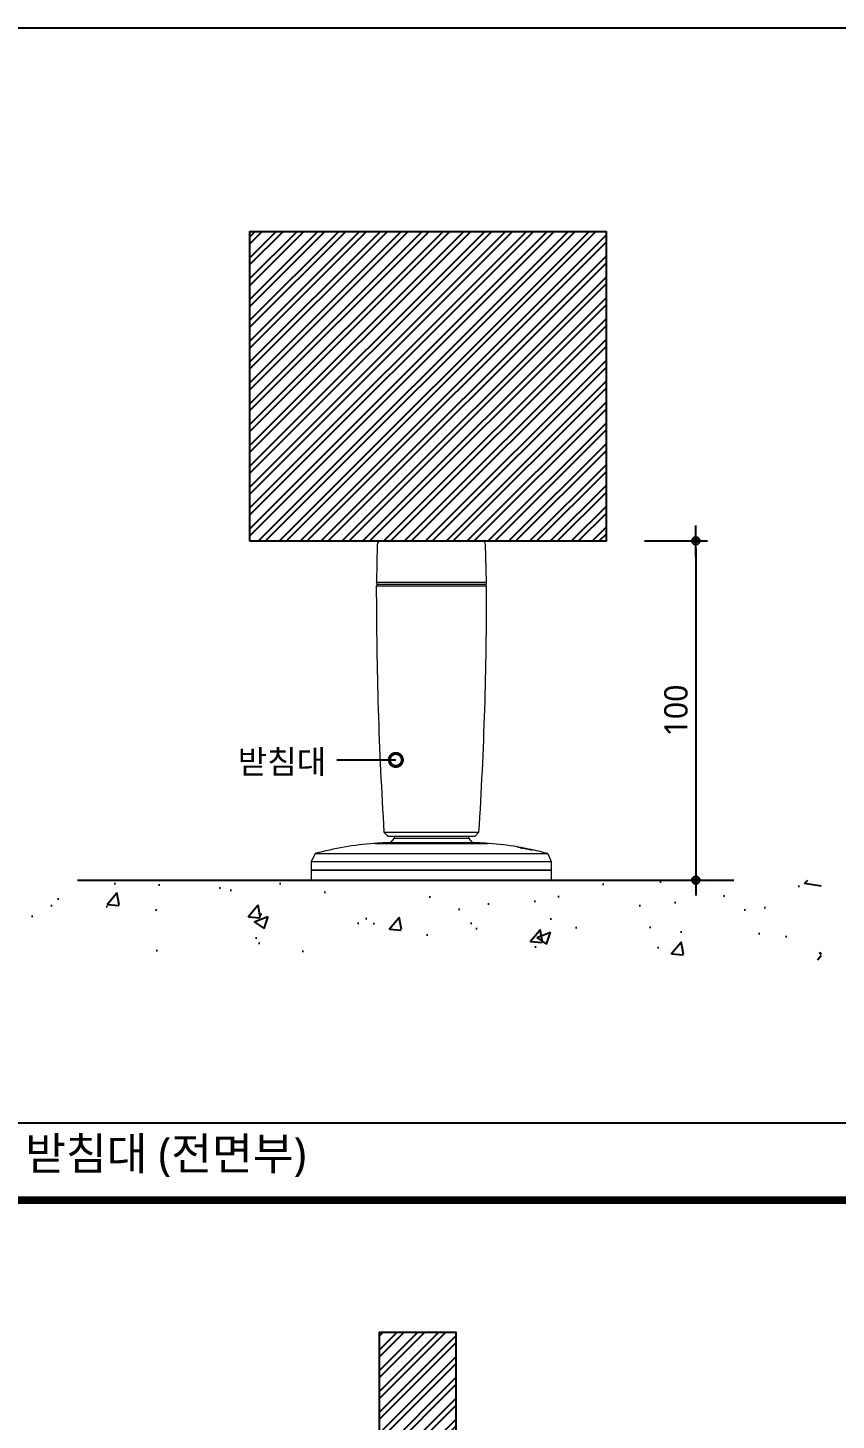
# Model space of a CAD drawing. Extents: x -256 to 8104, y -176 to 5714.
# Drawn here: x 4694 to 5738, y 3740 to 5538 of the extents above; entities that cross this region are included whole.
import ezdxf
from ezdxf.enums import TextEntityAlignment as Align

# ---------------------------------------------------------------- set-up
doc = ezdxf.new("R2010")
doc.units = 0
doc.header["$LTSCALE"] = 30
doc.layers.get('0').update_dxf_attribs({"linetype": 'CONTINUOUS'})
doc.layers.get('DEFPOINTS').update_dxf_attribs({"linetype": 'CONTINUOUS'})
for name, color, linetype in [('DIM', 7, 'CONTINUOUS'), ('FIN', 5, 'CONTINUOUS'), ('HAT', 8, 'CONTINUOUS'), ('TIT', 3, 'CONTINUOUS'), ('문자', 3, 'CONTINUOUS'), ('치수', 1, 'CONTINUOUS'), ('판넬', 2, 'CONTINUOUS'), ('해치', 8, 'CONTINUOUS')]:
    doc.layers.add(name, color=color, linetype=linetype)
doc.styles.add('돋움', font='malgun.ttf')
doc.dimstyles.new('10', dxfattribs={"dimscale": 10, "dimtxt": 3, "dimasz": 1, "dimexe": 1.5, "dimexo": 2, "dimgap": 1, "dimtad": 1, "dimdec": 0, "dimlunit": 6, "dimtxsty": '돋움', "dimblk": 'DIMDOT', "dimcen": -1, "dimdle": 1.5, "dimclrt": 3, "dimazin": 3, "dimtfac": 1, "dimtdec": 0, "dimtix": 1, "dimtmove": 2, "dimatfit": 3, "dimldrblk": 'DIMDOT', "dimarcsym": 0})

# ---------------------------------------------------------------- blocks, each defined once
blk = doc.blocks.new('DIMDOT')
at = {"linetype": 'Continuous'}
blk.add_line((-2, 0), (2, 0), dxfattribs=at)
for radius in [0.5, 0.25]:
    blk.add_circle((0, 0), radius, dxfattribs=at)
blk = doc.blocks.new('*D902')
at = {"layer": 'DEFPOINTS', "color": 0}
for p in [(130197.166207849, 3312.001660877848), (130140.4236408323, 2873.807621783055), (130283.3291013462, 2873.807621783055)]:
    blk.add_point(p, dxfattribs=at)
at = {"layer": 'DIM', "color": 0, "lineweight": -2, "ltscale": 10}
for p, q in [((130217.166207849, 3312.001660877848), (130298.3291013462, 3312.001660877848)), ((130283.3291013462, 3302.001660877848), (130283.3291013462, 2883.807621783055)), ((130160.4236408323, 2873.807621783055), (130298.3291013462, 2873.807621783055))]:
    blk.add_line(p, q, dxfattribs=at)
at = {"layer": 'DIM', "color": 0, "lineweight": -2, "xscale": 10, "yscale": 10, "zscale": 10}
for p, rotation in [((130283.3291013462, 3312.001660877848), 90), ((130283.3291013462, 2873.807621783055), 270)]:
    blk.add_blockref('DIMDOT', p, dxfattribs=dict(at, rotation=rotation))
at = {"layer": 'DIM', "color": 3, "insert": (130257.7482589549, 3092.904641330452), "char_height": 30, "attachment_point": 5, "rotation": 90, "style": '돋움'}
blk.add_mtext('100', dxfattribs=at)
blk = doc.blocks.new('_DOTSMALL')
at = {"color": 0, "linetype": 'ByBlock', "const_width": 0.5}
blk.add_lwpolyline([(-0.0625, 0, 1), (0.0625, 0, 1)], format="xyb", close=True, dxfattribs=at)
blk = doc.blocks.new('A$C63EC304E')
at = {"layer": '치수', "color": 1, "xscale": 2.5, "yscale": 2.5, "zscale": 2.5, "rotation": 234.3098741996962}
blk.add_blockref('_DOTSMALL', (0.3122711487351353, 0.3122689042671141), dxfattribs=at)
blk = doc.blocks.new('A$C2BC9653E')
at = {"layer": '치수', "xscale": 0.3333333333333333, "yscale": 0.3333333333333333, "zscale": 0.3333333333333333}
blk.add_blockref('A$C63EC304E', (7.59378804105e-05, 7.69076509641e-05), dxfattribs=at)
blk = doc.blocks.new('A$C7FC71301')
at = {"layer": '치수', "rotation": 180}
blk.add_blockref('A$C2BC9653E', (0.2083304700627195, 0.2083319399498578), dxfattribs=at)
blk = doc.blocks.new('A$C4A20372B')
at = {"layer": '치수'}
blk.add_blockref('A$C7FC71301', (0, 0), dxfattribs=at)
blk = doc.blocks.new('A$C566469F5')
at = {"layer": '치수'}
blk.add_blockref('A$C4A20372B', (1.4837169147e-06, -7.523958629e-07), dxfattribs=at)
blk = doc.blocks.new('A$C7E317CD4')
at = {"layer": '해치', "xscale": 2, "yscale": 2, "zscale": 2}
blk.add_blockref('A$C566469F5', (-7.38963099138e-05, -7.19324398233e-05), dxfattribs=at)
blk = doc.blocks.new('A$C601D7F27')
at = {"layer": '치수'}
blk.add_blockref('A$C7E317CD4', (7.25629724911e-05, 7.2882110544e-05), dxfattribs=at)
blk = doc.blocks.new('A$C38802C08')
at = {"layer": '치수'}
blk.add_blockref('A$C601D7F27', (2.970571586e-06, 3.044569894e-06), dxfattribs=at)
blk = doc.blocks.new('EDGE_33', base_point=(124726.2851637846, -1563.680664004414))
at = {"layer": 'HAT'}
h = blk.add_hatch(dxfattribs=at)
h.set_pattern_fill('ANSI32', color=256, scale=2, style=0)
h.set_pattern_definition([(45, (116404.8044039925, -1739.444288275672), (-13.47038418160373, 13.47038418160373), []), (45, (116413.7846600985, -1739.444288275672), (-13.47038418160373, 13.47038418160373), [])])
h.paths.add_polyline_path([(130007.6976306101, 3311.926581901031), (130167.7274829043, 3311.926581901031), (130167.7274829043, 3711.28820989327), (129706.9428202828, 3711.288209893273), (129706.9428202828, 3311.926581901031)])
h = blk.add_hatch(dxfattribs=at)
h.set_pattern_fill('ANSI32', color=256, scale=2, style=0)
h.set_pattern_definition([(45, (116427.6647968648, -1839.628998272792), (-13.47038418160373, 13.47038418160373), []), (45, (116436.6450529708, -1839.628998272792), (-13.47038418160373, 13.47038418160373), [])])
h.paths.add_polyline_path([(129874.1283433387, 1975.216622210641), (129973.6460762505, 1975.216622210641), (129973.6460762505, 2289.618907458409), (129874.1283433387, 2289.618907458409)])
at = {"layer": '해치'}
h = blk.add_hatch(dxfattribs=at)
h.set_pattern_fill('AR-CONC', color=256, style=0)
h.set_pattern_definition([(49.99999999999999, (127965.8311160521, 1337.063134277049), (182.184668996004, -15.93908553890309), [19.05, -209.55]), (355, (127965.8311160521, 1337.063134277049), (-35.24282597566699, 191.05664288218), [15.24, -167.64]), (100.451, (127981.0131160521, 1335.73488427705), (146.9425016659592, 175.1166878202919), [16.19, -178.09]), (46.1842, (127965.8311160521, 1387.863134277048), (271.0790408921299, -42.04232793272715), [28.575, -314.325]), (96.63560000000001, (127988.4210160521, 1384.359634277049), (237.4042344662371, 247.4255558900492), [24.285, -267.135]), (351.1840000000001, (127965.8311160521, 1387.863134277048), (237.4046058139339, 247.4251178605977), [22.86, -251.46]), (21, (127991.2311160521, 1375.163134277051), (151.6148798353833, -102.2655185167625), [19.05, -209.55]), (326.0000000000001, (127991.2311160521, 1375.163134277051), (61.80202834764707, 184.1879661223193), [15.24, -167.64]), (71.4514, (128003.8656160521, 1366.641034277049), (213.4164907701245, 81.92285771605745), [16.19, -178.09]), (37.50000000000001, (127965.8311160521, 1337.063134277049), (3.088603250591817, 84.55503887315311), [0, -165.608, 0, -170.18, 0, -168.275]), (7.499999999999999, (127965.8311160521, 1337.063134277049), (66.81966251030575, 100.1805748181195), [0, -97.02799999999999, 0, -161.798, 0, -64.135]), (327.5, (127909.1891160521, 1337.063134277049), (135.5905951668714, -5.728743992673458), [0, -63.5, 0, -198.12, 0, -262.89]), (317.5, (127883.7891160521, 1337.063134277049), (148.129181386018, 25.42649103333301), [0, -82.55, 0, -131.572, 0, -186.69])])
h.paths.add_polyline_path([(130445.4093088274, 2770.823651406414), (130445.4093088274, 2873.807621783055), (129395.2241078611, 2873.807621783055), (129395.2241078611, 2770.823651406414)])
at = {"color": 2}
blk.add_line((129484.5721024452, 2873.807621783055), (130332.2453521691, 2873.807621783055), dxfattribs=at)
at = {"color": 8}
blk.add_line((127245.1003596708, 2560.480599925713), (130592.9250829769, 2560.480599925713), dxfattribs=at)
at = {"color": 2}
for points in [[(124725.5932011207, 3974.713300504356), (131977.9348948512, 3974.713300504356), (131977.9348948512, -1563.601877055704), (124725.5932011207, -1563.601877055704)], [(124725.5932011207, 3974.713300504356), (131977.9348948512, 3974.713300504356), (131977.9348948512, -1563.601877055704), (124725.5932011207, -1563.601877055704)], [(124725.5932011207, 3974.713300504356), (132707.5092856243, 3974.713300504356), (132707.5092856243, -1563.601877055704), (124725.5932011207, -1563.601877055704)]]:
    blk.add_lwpolyline(points, close=True, dxfattribs=at)
at = {"color": 8, "const_width": 10}
blk.add_lwpolyline([(127210.4431280227, 2460.480599925713), (130558.2678513288, 2460.480599925713)], dxfattribs=at)
at = {"layer": 'FIN', "color": 4, "linetype": 'Continuous', "lineweight": 15}
for p, q in [((130013.0186485488, 3258.529935664412), (130011.8416090153, 3307.121230380746)), ((129873.1204517594, 3255.946873465155), (130010.5666322193, 3255.946873465155)), ((129880.4980887837, 2935.661915536859), (129885.8710816897, 2930.288922630875)), ((129997.816002289, 2930.288922630875), (130003.1889951949, 2935.661915536859)), ((129997.816002289, 2930.288922630875), (129885.8710816897, 2930.288922630875)), ((129893.5036899124, 2928.01722384649), (129888.3759353186, 2922.118416961841)), ((129995.31114866, 2922.118416961841), (129888.3759353186, 2922.118416961841)), ((129893.5036899124, 2930.288922630875), (129893.5036899124, 2928.01722384649)), ((129893.5036899124, 2928.01722384649), (129990.1833940663, 2928.01722384649)), ((129990.1833940663, 2928.01722384649), (129990.1833940663, 2930.288922630875)), ((129995.3111486601, 2922.118416961841), (129990.1833940663, 2928.01722384649)), ((129791.5134475091, 2908.012232739695), (129786.6471747949, 2897.451524471419)), ((129786.6471747949, 2897.451524471419), (129786.6471747949, 2886.528635487519)), ((130097.0399091838, 2897.451524471419), (130092.1736364696, 2908.012232739695)), ((130097.0399091838, 2886.528635487519), (130097.0399091838, 2897.451524471419)), ((129786.6471747949, 2886.528635487519), (129786.6471747949, 2873.807621783055)), ((130097.0399091838, 2873.807621783055), (130097.0399091838, 2886.528635487519)), ((129786.6471747949, 2873.807621783055), (130097.0399091838, 2873.807621783055))]:
    blk.add_line(p, q, dxfattribs=at)
at = {"layer": 'FIN', "linetype": 'Continuous', "lineweight": 15}
for p, q in [((129870.638671648, 3258.524755084907), (130013.0484123307, 3258.524755084907)), ((130013.1106751799, 3253.431183899682), (129870.5764088003, 3253.431183899682)), ((129880.4980887916, 2935.661915536859), (130003.1889951949, 2935.661915536859)), ((130016.1342620234, 2921.009701737467), (129867.5528219553, 2921.009701737467)), ((129869.4618314342, 2921.166980729229), (130014.2252525445, 2921.166980729229)), ((130097.0399091838, 2897.451524471419), (129786.6471747949, 2897.451524471419)), ((129791.5134475091, 2908.012232739695), (130092.1736364696, 2908.012232739695)), ((130097.0399091838, 2886.528635487519), (129786.6471747949, 2886.528635487519)), ((129786.6471747949, 2886.528635487519), (130097.0399091838, 2886.528635487519)), ((129799.3105125031, 2872.789940686738), (129799.3105125031, 2873.807621783055)), ((129799.3831415354, 2872.789940686738), (129799.3105125031, 2872.789940686738)), ((129799.3831415354, 2872.789940686738), (129799.3831415354, 2873.807621783055)), ((129810.1535998052, 2872.789940686738), (129799.3831415354, 2872.789940686738)), ((129810.1535998052, 2872.789940686738), (129810.1535998052, 2873.807621783055)), ((129810.2411818736, 2872.789940686738), (129810.1535998052, 2872.789940686738)), ((129810.2411818736, 2872.789940686738), (129810.2411818736, 2873.807621783055)), ((129959.6529611756, 2872.789940686738), (129959.6529611756, 2873.807621783055)), ((129964.7413666574, 2872.789940686738), (129959.6529611756, 2872.789940686738)), ((129964.7413666574, 2872.789940686738), (129964.7413666574, 2873.807621783055)), ((129971.8043354105, 2872.789940686738), (129971.8043354105, 2873.807621783055)), ((129971.9182633045, 2872.789940686738), (129971.9182633045, 2873.807621783055)), ((129972.0891551453, 2872.789940686738), (129972.0891551453, 2873.807621783055)), ((129972.6445536281, 2872.789940686738), (129972.6445536281, 2873.807621783055)), ((129974.8074034889, 2872.789940686738), (129972.6445536281, 2872.789940686738)), ((129974.8074034889, 2872.789940686738), (129974.8074034889, 2873.807621783055)), ((129975.629820473, 2872.789940686738), (129974.8074034889, 2872.789940686738)), ((129975.629820473, 2872.789940686738), (129975.629820473, 2873.807621783055)), ((129976.3027070963, 2872.789940686738), (129975.629820473, 2872.789940686738)), ((129976.3027070963, 2872.789940686738), (129976.3027070963, 2873.807621783055)), ((129976.6035479412, 2872.789940686738), (129976.3027070963, 2872.789940686738)), ((129976.6035479412, 2872.789940686738), (129976.6035479412, 2873.807621783055)), ((129976.7643575111, 2872.789940686738), (129976.6035479412, 2872.789940686738)), ((129976.8563254558, 2872.789940686738), (129976.8563254558, 2873.807621783055)), ((129978.3943520235, 2872.789940686738), (129978.3943520235, 2873.807621783055)), ((129980.3044243697, 2872.789940686738), (129980.3044243697, 2873.807621783055)), ((129980.3400268365, 2872.789940686738), (129980.3400268365, 2873.807621783055)), ((129981.0324948166, 2872.789940686738), (129980.396167377, 2872.789940686738)), ((129981.0324948166, 2872.789940686738), (129981.0324948166, 2873.807621783055)), ((129981.3742784983, 2872.789940686738), (129981.0324948166, 2872.789940686738)), ((129981.3742784983, 2872.789940686738), (129981.3742784983, 2873.807621783055)), ((129982.1130296853, 2872.789940686738), (129981.3742784983, 2872.789940686738)), ((129982.1130296853, 2872.789940686738), (129982.1130296853, 2873.807621783055)), ((130071.4611683022, 2872.789940686738), (130071.4611683022, 2873.807621783055)), ((130073.214945819, 2872.789940686738), (130073.214945819, 2873.807621783055)), ((130077.0664206822, 2872.789940686738), (130077.0664206822, 2873.807621783055)), ((130080.9178955454, 2872.789940686738), (130080.9178955454, 2873.807621783055)), ((130082.6716730622, 2872.789940686738), (130082.6716730622, 2873.807621783055))]:
    blk.add_line(p, q, dxfattribs=at)
at = {"layer": 'FIN', "color": 4, "linetype": 'Continuous', "lineweight": 15, "flags": 128}
blk.add_lwpolyline([(130006.8400305316, 3312.000148674854), (129876.73150667, 3311.926581901031, 0.4115716103286909), (129871.7345128632, 3306.968898096953), (129871.7345128632, 3306.968898096953), (129870.6622057391, 3258.524242744878)], format="xyb", dxfattribs=at)
at = {"layer": 'FIN', "color": 4, "linetype": 'Continuous', "lineweight": 15}
for centre, radius, start, end in [((130006.8430752858, 3307.000149601905), 5.000000000000004, 1.387619165871441, 90.03489031598409), ((129873.1204517594, 3253.402670724261), 2.544202740892813, 90, 179.3578661062971), ((129873.1826514671, 3258.491076206048), 2.544202740892995, 179.2415250781067, 270), ((130010.5044325116, 3258.491076206048), 2.544202740892813, 270, 0.7584749218932633), ((130010.5666322193, 3253.402670724261), 2.544202740892816, 0.6421338937028586, 90), ((134911.7357598302, 3250.952391244993), 5041.101387139093, 179.971822797994, 183.5858737357591), ((125185.9608814826, 3244.193077397382), 4827.089030201737, 356.3353556062746, 0.109653064460534), ((129893.5036899124, 2540.262642452008), 381.630411133928, 93.89912187634538, 105.5006155804188), ((129869.588184148, 2919.645697283273), 1.52652164453574, 94.74789813575957, 116.6788001062624), ((129893.5036899124, 2631.703618841983), 290.4600640951428, 91.0115468396469, 94.74789813600405), ((129990.1833940663, 2631.703618841983), 290.4600640951428, 85.25210186399309, 88.98845316035023), ((130014.0988998307, 2919.645697283273), 1.52652164453574, 63.32119989375291, 85.2521018636933), ((129990.1833940663, 2540.262642452008), 381.630411133928, 80.58312835411976, 86.10087812365242), ((129990.1833940663, 2540.262642452008), 381.6304111339279, 74.4993844195767, 78.12698254124743)]:
    blk.add_arc(centre, radius, start, end, dxfattribs=at)
for points, knots in [([(130052.6234247135, 2916.750289512731), (130052.616373559, 2916.751485636038), (130052.5738167877, 2916.758704758339), (130052.7322196791, 2916.73185594972), (130052.9573549115, 2916.693571164489), (130053.0421582526, 2916.67915015331)], [0, 0, 0, 0, 0.1101518921963936, 0.6648143790659731, 1, 1, 1, 1]), ([(130053.0421581645, 2916.679150076105), (130053.2272614496, 2916.647623662668), (130053.597391286, 2916.584583904935), (130054.3913609106, 2916.448566221994), (130055.2493722141, 2916.300659523268), (130056.0115042617, 2916.168520098852), (130056.3925133854, 2916.102024651015), (130056.5342022242, 2916.077296469399)], [0, 0, 0, 0, 0.2159726614481043, 0.4318557920874068, 0.6498983039243137, 0.869804947718593, 0.9999999999999999, 0.9999999999999999, 0.9999999999999999, 0.9999999999999999]), ([(130059.5433452716, 2915.40983044237), (130058.9480400054, 2915.519609671055), (130057.9308864972, 2915.707181214539), (130056.9126142173, 2915.88857489305), (130056.4903019826, 2915.963805036578)], [0, 0, 0, 0, 0.585265902714529, 1, 1, 1, 1]), ([(130056.4903019826, 2915.963805036578), (130056.4903019826, 2915.927407278085), (130056.4903019826, 2915.854020727742), (130056.4903019825, 2915.739708955926), (130056.4903019824, 2915.682092753539)], [0, 0, 0, 0, 0.4959731489804719, 1, 1, 1, 1]), ([(130056.4903019824, 2915.682092753539), (130056.9035920054, 2915.607719658152), (130057.9218677939, 2915.424477096806), (130058.9390244271, 2915.235114401092), (130059.5433452716, 2915.122608794334)], [0, 0, 0, 0, 0.4058723850268369, 1, 1, 1, 1]), ([(130071.7555184279, 2912.849407012027), (130069.6090372736, 2913.311852239074), (130065.5481561313, 2914.186742334461), (130061.4672061891, 2914.962526529684), (130059.5433452716, 2915.328250421119)], [0, 0, 0, 0, 0.5285752227382234, 1, 1, 1, 1]), ([(130059.5433452716, 2915.122608794334), (130059.5433452716, 2915.144536043665), (130059.5433452716, 2915.186923843352), (130059.5433452716, 2915.224161492786), (130059.5433452716, 2915.242136070547)], [0, 0, 0, 0, 0.5173009571340634, 1, 1, 1, 1]), ([(130059.5433452716, 2915.242136070547), (130061.4641795588, 2914.875998205526), (130065.5451353969, 2914.098110978301), (130069.6060206107, 2913.221344568805), (130071.7555184279, 2912.75725671997)], [0, 0, 0, 0, 0.4706824487844061, 1, 1, 1, 1]), ([(130071.7555184279, 2912.75725671997), (130071.7555184279, 2912.774565986432), (130071.7555184279, 2912.80723993073), (130071.7555184279, 2912.835920288415), (130071.7555184279, 2912.849407012027)], [0, 0, 0, 0, 0.5297574829664784, 1, 1, 1, 1])]:
    blk.add_open_spline(points, degree=3, knots=knots, dxfattribs=at)
for points in [[(130053.0480690504, 2916.678142040457), (130052.7199066459, 2916.733912745278)], [(130056.4903019826, 2916.008806591725), (130059.7207900785, 2915.40440555171)], [(130059.5433452716, 2915.497293326504), (130059.75083412, 2915.470921275215)]]:
    blk.add_open_spline(points, degree=1, dxfattribs=at)
at = {"layer": 'FIN', "linetype": 'Continuous', "lineweight": 15}
for points, knots in [([(129972.0891551453, 2872.789940686738), (129972.0292857922, 2872.789940686738), (129971.9219861831, 2872.789940686738), (129971.9194045003, 2872.789940686738), (129971.9182633045, 2872.789940686738)], [0, 0, 0, 0, 0.5579643174198415, 1, 1, 1, 1]), ([(129972.6445536281, 2872.789940686738), (129972.5298916537, 2872.789940686738), (129972.3257727282, 2872.789940686738), (129972.1612560543, 2872.789940686738), (129972.0891551453, 2872.789940686738)], [0, 0, 0, 0, 0.5617410244361568, 1, 1, 1, 1]), ([(129978.3943520235, 2872.789940686738), (129978.0975436527, 2872.789940686738), (129977.567706117, 2872.789940686738), (129977.0736274317, 2872.789940686738), (129976.8563254558, 2872.789940686738)], [0, 0, 0, 0, 0.5601875118537901, 1, 1, 1, 1]), ([(129980.3044243697, 2872.789940686738), (129979.9447682664, 2872.789940686738), (129979.3024769061, 2872.789940686738), (129978.6718530757, 2872.789940686738), (129978.3943520235, 2872.789940686738)], [0, 0, 0, 0, 0.5599578719942985, 1, 1, 1, 1]), ([(130073.214945819, 2872.789940686738), (130072.6448452793, 2872.789940686738), (130071.6241724241, 2872.789940686738), (130071.5110887003, 2872.789940686738), (130071.4611683022, 2872.789940686738)], [0, 0, 0, 0, 0.5585536411281651, 1, 1, 1, 1]), ([(130074.6846156503, 2872.789940686738), (130074.1449037147, 2872.789940686738), (130073.1785628194, 2872.789940686738), (130072.5428736412, 2872.789940686738), (130072.2622238062, 2872.789940686738)], [0, 0, 0, 0, 0.558510912901248, 1, 1, 1, 1]), ([(130077.0664206822, 2872.789940686738), (130076.2863989876, 2872.789940686738), (130074.8931520128, 2872.789940686738), (130073.7278452428, 2872.789940686738), (130073.214945819, 2872.789940686738)], [0, 0, 0, 0, 0.5598588826277925, 1, 1, 1, 1]), ([(130080.9178955454, 2872.789940686738), (130080.2532341567, 2872.789940686738), (130079.0641669928, 2872.789940686738), (130077.6778278884, 2872.789940686738), (130077.0664206822, 2872.789940686738)], [0, 0, 0, 0, 0.5589771620554458, 1, 1, 1, 1]), ([(130082.6716730622, 2872.789940686738), (130082.5827581001, 2872.789940686738), (130082.4237240454, 2872.789940686738), (130081.3786674322, 2872.789940686738), (130080.9178955454, 2872.789940686738)], [0, 0, 0, 0, 0.5590938509998475, 1, 1, 1, 1])]:
    blk.add_open_spline(points, degree=3, knots=knots, dxfattribs=at)
blk.add_open_spline([(129972.5255671267, 2872.789940686738), (129972.3294717965, 2872.789940686738)], degree=1, dxfattribs=at)
at = {"layer": '치수'}
blk.add_line((129819.8190403555, 3029.068752877635), (129895.8498501449, 3029.068752877635), dxfattribs=at)
at = {"layer": '판넬', "color": 1}
for points in [[(129706.9428202828, 3311.926581901031), (130167.7274829043, 3311.926581901031), (130167.7274829043, 3711.28820989327), (129706.9428202828, 3711.288209893273)], [(129874.1283433387, 1975.216622210641), (129973.6460762505, 1975.216622210641), (129973.6460762505, 2289.618907458409), (129874.1283433387, 2289.618907458409)]]:
    blk.add_lwpolyline(points, close=True, dxfattribs=at)
at = {"layer": '해치', "xscale": 20, "yscale": 20, "zscale": 20}
blk.add_blockref('A$C38802C08', (129891.6831920808, 3024.902087186916), dxfattribs=at)
at = {"layer": 'TIT', "style": '돋움'}
blk.add_text('받침대 (전면부)', height=42, dxfattribs=at).set_placement((129780.2034630603, 2499.575057851844), align=Align.RIGHT)
at = {"layer": '문자', "style": '돋움'}
blk.add_text('받침대', height=30.33655341585617, dxfattribs=at).set_placement((129748.7168331494, 3027.159966620575), align=Align.MIDDLE)
at = {"layer": 'DIM', "ltscale": 10}
dim = blk.add_linear_dim(base=(130283.3291013462, 2873.807621783055), p1=(130197.166207849, 3312.001660877848), p2=(130140.4236408323, 2873.807621783055), angle=90, text='100', dimstyle='10', dxfattribs=at)
dim.commit()
dim.dimension.update_dxf_attribs({"geometry": '*D902', "text_midpoint": (130257.7482589549, 3092.904641330452)})

msp = doc.modelspace()

# ---------------------------------------------------------------- block references
msp.add_blockref('EDGE_33', (0, 0))

doc.saveas('drawing.dxf')
